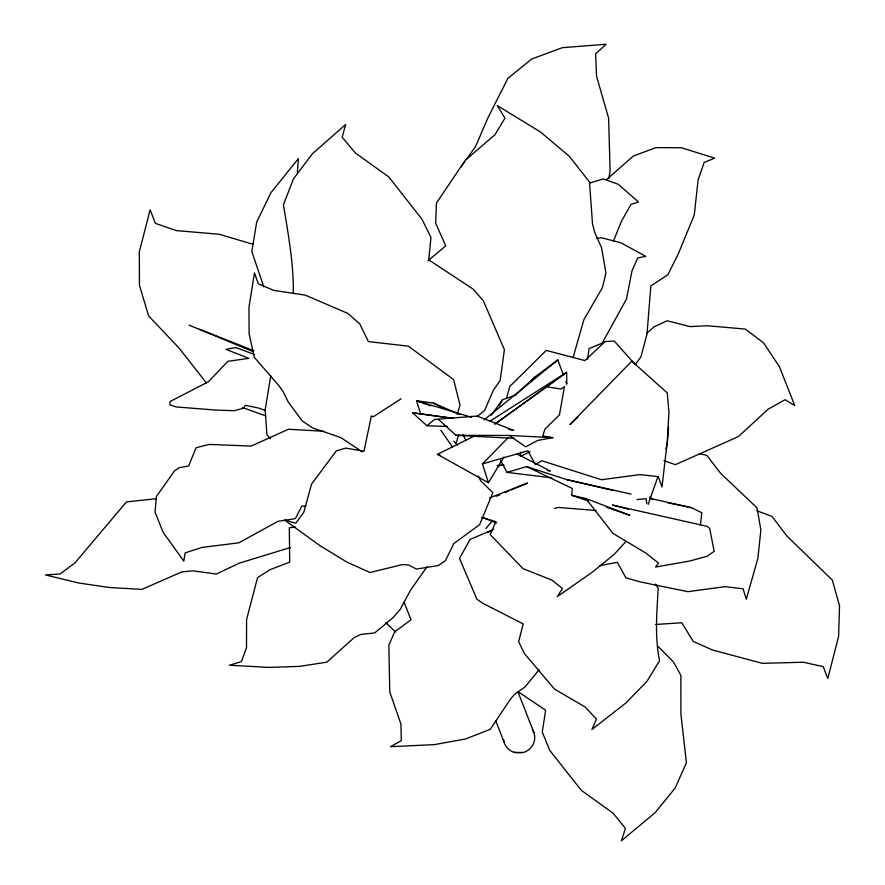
<?xml version="1.0" encoding="UTF-8"?>
<svg xmlns="http://www.w3.org/2000/svg" width="885" height="885" viewBox="0 0 885 885"><rect width="100%" height="100%" fill="white"/><g stroke="black" fill="none" stroke-linecap="round" stroke-linejoin="round"><path stroke-width="1.33" d="M588.547 501.076L571.787 495.323L572.252 488.431L526.652 466.594L506.928 472.369L500.689 460.432M668.584 426.47L667.312 443.651L665.94 448.894M297.349 172.354L298.422 158.57L270.832 192.83L256.661 222.212L251.816 251.528L263.785 286.851M700.4 525.402L701.838 512.736L691.517 507.691L649.944 498.344M587.496 359.321L589.078 348.568L602.209 343.103L626.503 298.986L631.978 270.854L637.731 257.889L645.796 256.385L620.728 242.711L601.656 237.822L596.501 238.375M608.814 178.715L610.097 170.916L608.626 118.225L596.556 76.232L595.616 53.83L606.125 44.25L562.34 47.679L531.719 58.996L507.913 78.345L488.055 117.55L475.721 146.202L466.395 159.422M520.347 454.713L520.9 452.169M506.519 398.184L509.771 386.479L546.222 350.405L584.93 360.582L605.052 341.588L614.256 341.057L634.899 364.277L631.824 361.18L569.94 424.568L577.938 417.145M456.129 443.485L458.651 434.657M573.06 357.606L583.879 319.75L602.431 287.592L605.926 272.989L601.546 247.7L594.709 232.456L592.485 223.562L589.498 182.011L569.309 156.291L540.591 132.064L497.226 105.558L504.948 118.136L495.036 134.664L465.123 160.439L436.405 203.13L435.685 223.241L445.752 245.886L427.875 260.832M270.777 375.705L265.168 409.832L266.916 434.734L270.356 438.816M457.114 414.246L460.045 405.219L453.596 379.577L408.405 346.19L368.392 341.566L359.73 323.81L347.761 313.39L305.248 295.125L273.686 290.368L258.265 283.753L254.471 272.857L248.95 307.515L249.139 333.999L254.305 357.308L279.118 385.915L283.277 391.911L288.211 401.967L302.239 420.95L312.759 427.997L340.769 437.544L362.153 451.77M648.152 504.461L658.086 476.252M613.338 241.328L621.613 220.94L631.049 204.335L638.494 202.034L618.383 184.345L603.316 178.936L590.096 182.918M499.195 405.806L502.437 399.81L516.032 394.909M475.356 435.575L437.422 454.348L488.443 482.723L503.941 456.892M427.035 566.732L410.762 589.819L400.042 609.688L392.641 618.007L374.654 632.963L361.102 634.379L354.265 637.543L326.808 662.168L299.738 666.361L269.151 667.412L229.436 665.221L241.461 661.571L246.495 647.687L246.583 619.467L257.546 577.651L270.058 569.674L289.716 562.108L289.329 527.737L295.479 527.073M460.952 167.132L464.835 161.623M491.363 415.131L502.437 399.81M635.319 364.554L640.939 356.832L647.012 334.054L650.829 285.977L667.876 274.715L678.198 254.083L694.249 215.033L698.143 179.743L704.172 162.464L714.615 158.138L681.384 147.729L655.873 147.651L633.317 156.07L606.601 179.555M530.524 382.364L534.673 377.198L557.816 359.952L563.502 375.251M485.843 528.633L491.806 521.398M539.042 669.856L524.849 687.114L515.734 693.276L510.899 698.453L490.257 729.328L465.532 738.975L434.38 744.628L390.462 746.697L401.314 740.712L400.916 724.085L389.754 691.849L388.858 645.154L394.666 631.868L411.005 619.799L404.058 602.187M625.961 541.52L613.991 554.541L592.165 572.285L557.329 596.59L562.44 588.459L551.886 580.073L522.991 568.657L490.224 534.606L495.865 521.652L481.44 517.36M488.443 482.723L482.436 463.939L508.145 437.632M515.634 394.976L534.673 377.198M646.802 333.335L653.893 326.908L667.19 320.779L689.924 326.587L707.801 325.78L745.369 329.087L763.667 343.026L779.364 366.578L794.73 405.551L785.095 399.688L768.103 409.235L738.488 436.526L675.432 464.658L663.927 460.687M453.253 418.339L412.543 412.775L426.968 425.729L434.48 419.457L477.115 416.038L513.798 430.464L508.687 429.347M477.159 416.514L484.626 410.43L493.487 390.008L500.158 380.528L504.406 349.663L483.332 300.8L473.232 289.185L428.727 259.847L430.962 237.401L421.946 219.192L388.714 176.856L355.372 152.994L342.174 137.241L345.648 124.519L312.505 153.658L293.389 178.991L283.443 204.745C288.233 234.149 293.72 263.597 293.322 293.521M484.161 419.888L557.816 359.952M494.693 424.247L566.61 372.308L566.809 384.178L565.869 381.623M495.81 423.45L566.61 372.308L489.482 421.503M401.082 398.803L373.249 416.791L371.357 415.961L364 451.273L345.792 448.098L336.344 450.841L311.542 484.106L303.843 512.161L295.778 523.168L284.483 520.015L320.105 545.746L346.854 562.075L370.019 572.518L402.354 564.597L408.25 564.873L416.481 569.066L438.274 565.548L445.432 560.67L453.773 543.589L479.681 524.606L492.834 492.68L480.721 480.832L478.298 476.141M520.358 456.494L530.137 451.638M487.347 532.56L491.087 530.912M493.642 529.407L470.035 539.485L459.514 558.38L476.915 599.267L483.022 603.404L523.179 623.914L518.654 641.714L524.44 653.617L554.63 689.205L585.007 706.938L596.457 719.051L591.888 729.528L626.093 702.834L647.012 681.24L659.557 660.741C654.635 636.525 656.847 612.575 658.197 588.304L655.42 584.045M496.164 496.308L499.937 494.715M504.959 492.591L508.731 490.998M511.242 489.936L527.582 483.044L489.538 497.934M290.324 547.561L239.415 563.103L216.239 574.044L192.83 570.814L181.856 571.898L141.877 589.399L109.132 587.485L78.433 582.95L45.467 574.951L60.08 573.978L75.026 562.838L126.444 501.906L156.7 498.664M482.436 463.939L527.88 450.742L535.414 464.625L541.742 460.742L601.446 479.736L639.932 474.592L658.34 476.639L662.002 487.015L667.279 441.283L668.949 412.344L667.268 392.962L631.824 361.18M554.452 508.388L558.413 507.459L596.114 510.501M497.901 466.052L503.233 464.968M599.93 565.67L617.343 562.296L625.905 577.839L640.331 581.932L687.833 591.678L725.269 586.667L743.046 588.802L746.309 599.222L757.87 558.435L760.879 529.993L757.007 507.857L720.611 473.309L706.827 455.355L699.415 453.662M546.255 386.734L560.913 389.002L564.464 386.668L559.431 414.921L544.95 429.114L542.77 436.028L552.826 437.666L537.715 440.431L525.712 446.848L509.262 435.453L456.007 435.32L438.517 419.501M637.001 499.56L646.127 498.742L646.769 503.476M497.304 465.543L504.096 465.034M655.608 624.478L681.782 622.752L693.209 641.348L712.27 649.933L762.428 663.352L803.37 662.223L823.227 666.648L827.785 678.507L838.593 636.492L839.533 605.727L832.309 580.095L786.975 536.1L771.952 516.353L756.896 510.811M522.427 752.626L514.163 752.272M305.834 506.021L301.785 506.198L295.324 518.599L277.89 521.376L238.839 542.815L201.935 547.439L185.164 552.871L183.781 561.09L163.05 532.162L155.019 512.116L156.446 496.463L174.389 471.041L179.069 467.711L188.66 465.986L196.016 447.766L209.203 444.414L251.196 446.084L288.466 429.236L323.788 431.26M426.968 425.729L447.467 426.459M509.262 435.453L552.826 437.666M456.007 435.32L514.329 438.374M506.928 472.369L551.842 477.823M412.543 412.775L453.286 418.439M459.724 414.534L433.384 403.062L416.503 400.75L420.751 414.103M547.605 470.577L550.293 471.008L517.117 453.994M667.478 502.735L691.517 507.691M526.652 466.594L566.82 479.648L631.182 494.118M571.787 495.323L585.837 498.509L629.788 515.258L606.59 507.282M566.82 479.648L613.836 490.611M628.339 509.196L612.387 505.025L707.192 526.343L709.67 528.467L714.195 551.3L707.17 556.267L689.371 561.101L655.575 567.031L658.484 563.015L645.431 552.815L612.929 533.356L585.837 498.509M437.422 454.348L439.956 455.034M253.01 244.293L219.137 234.248L176.336 230.609L155.384 223.363L150.129 209.756L139.321 251.749L139.432 285.202L148.647 315.945L178.925 347.927L206.382 382.851M471.34 417.222L416.503 400.75L430.685 405.861M242.656 407.587L265.655 415.873M254.172 354.365L235.808 347.551L225.941 349.321L248.884 358.337L227.865 361.312L208.351 381.778L170.02 401.547L170.02 404.865L176.071 406.923L215.343 410.043L234.094 410.717L243.364 408.284L245.455 405.286L259.216 408.206L265.389 410.551M199.645 329.231L253.94 350.803M482.801 517.482L496.529 522.947M189.113 325.16L253.099 351.577M433.384 403.062L446.261 409.456M518.179 691.771L545.636 710.19L542.262 732.094L549.707 750.314L581.301 790.338L613.139 813.215L625.441 828.382L621.425 840.75L655.154 812.651L675.189 787.993L686.428 762.737L680.908 714.184L680.853 675.41L673.585 662.068L658.318 646.625M649.756 497.071L652.787 499.704M453.85 441.184L457.567 445.133M440.807 430.198L452.39 446.87M462.877 434.646L465.964 440.376M518.057 692.048L534.097 733.167M495.644 720.512L504.162 742.36M532.427 729.528A15.653 15.322 -21.3 0 1 523.577 752.427L515.501 752.759L511.696 751.376A15.653 15.322 -21.3 0 1 503.62 739.738M395.75 632.012A180.02 176.226 -21.3 0 1 385.827 622.609"/></g></svg>
